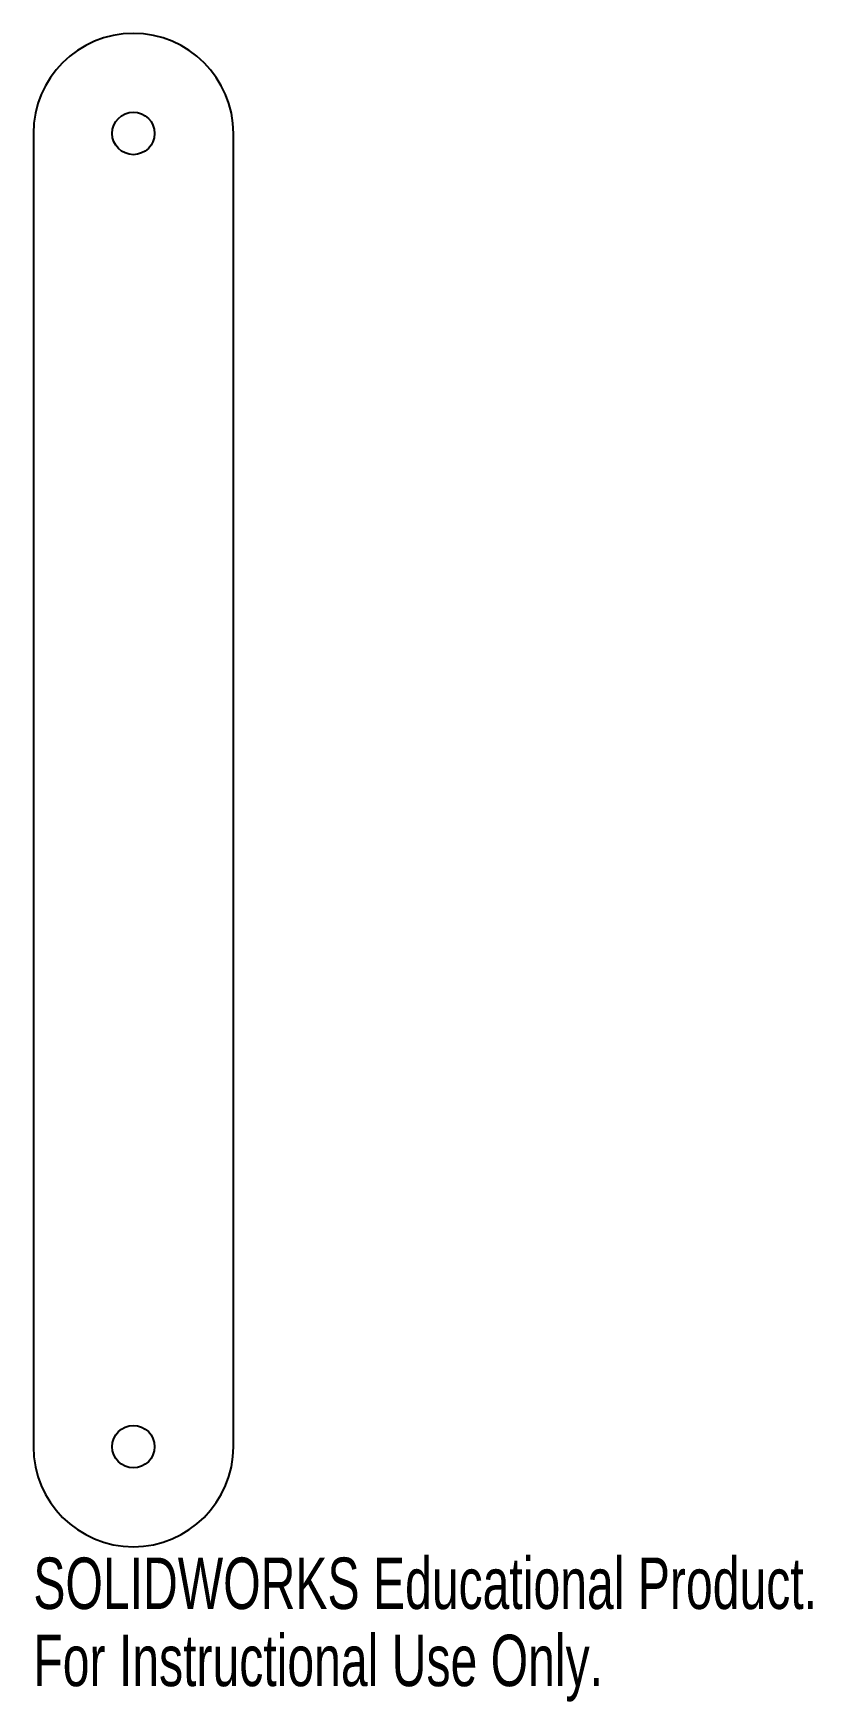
# Model space of a CAD drawing. Header units: inches. Extents: x -0.37 to 2.51, y -3.37 to 2.8.
import ezdxf

# ---------------------------------------------------------------- set-up
doc = ezdxf.new("R2010")
doc.units = ezdxf.units.IN
doc.header["$MEASUREMENT"] = 0
doc.styles.add('SLDTEXTSTYLE0', font='TXT', dxfattribs={"width": 0.7})

msp = doc.modelspace()

# ---------------------------------------------------------------- linework, layer by layer
at = {"color": 7, "linetype": 'Continuous', "lineweight": 25}
for p, q in [((-0.3702, 2.43), (-0.3702, -2.43)), ((0.3702, -2.43), (0.3702, 2.43))]:
    msp.add_line(p, q, dxfattribs=at)
for centre in [(0, 2.43), (0, -2.43)]:
    msp.add_circle(centre, 0.0787, dxfattribs=at)
for centre, start, end in [((0, 2.43), 0, 180), ((0, -2.43), 180, 0)]:
    msp.add_arc(centre, 0.3702, start, end, dxfattribs=at)

# ---------------------------------------------------------------- texts
at = {"color": 7, "linetype": 'Continuous', "char_height": 0.1903, "attachment_point": 1, "style": 'SLDTEXTSTYLE0'}
for s, insert in [('SOLIDWORKS Educational Product.', (-0.3702, -2.8403)), ('For Instructional Use Only.', (-0.3702, -3.1258))]:
    msp.add_mtext(s, dxfattribs=dict(at, insert=insert))

doc.saveas('drawing.dxf')
